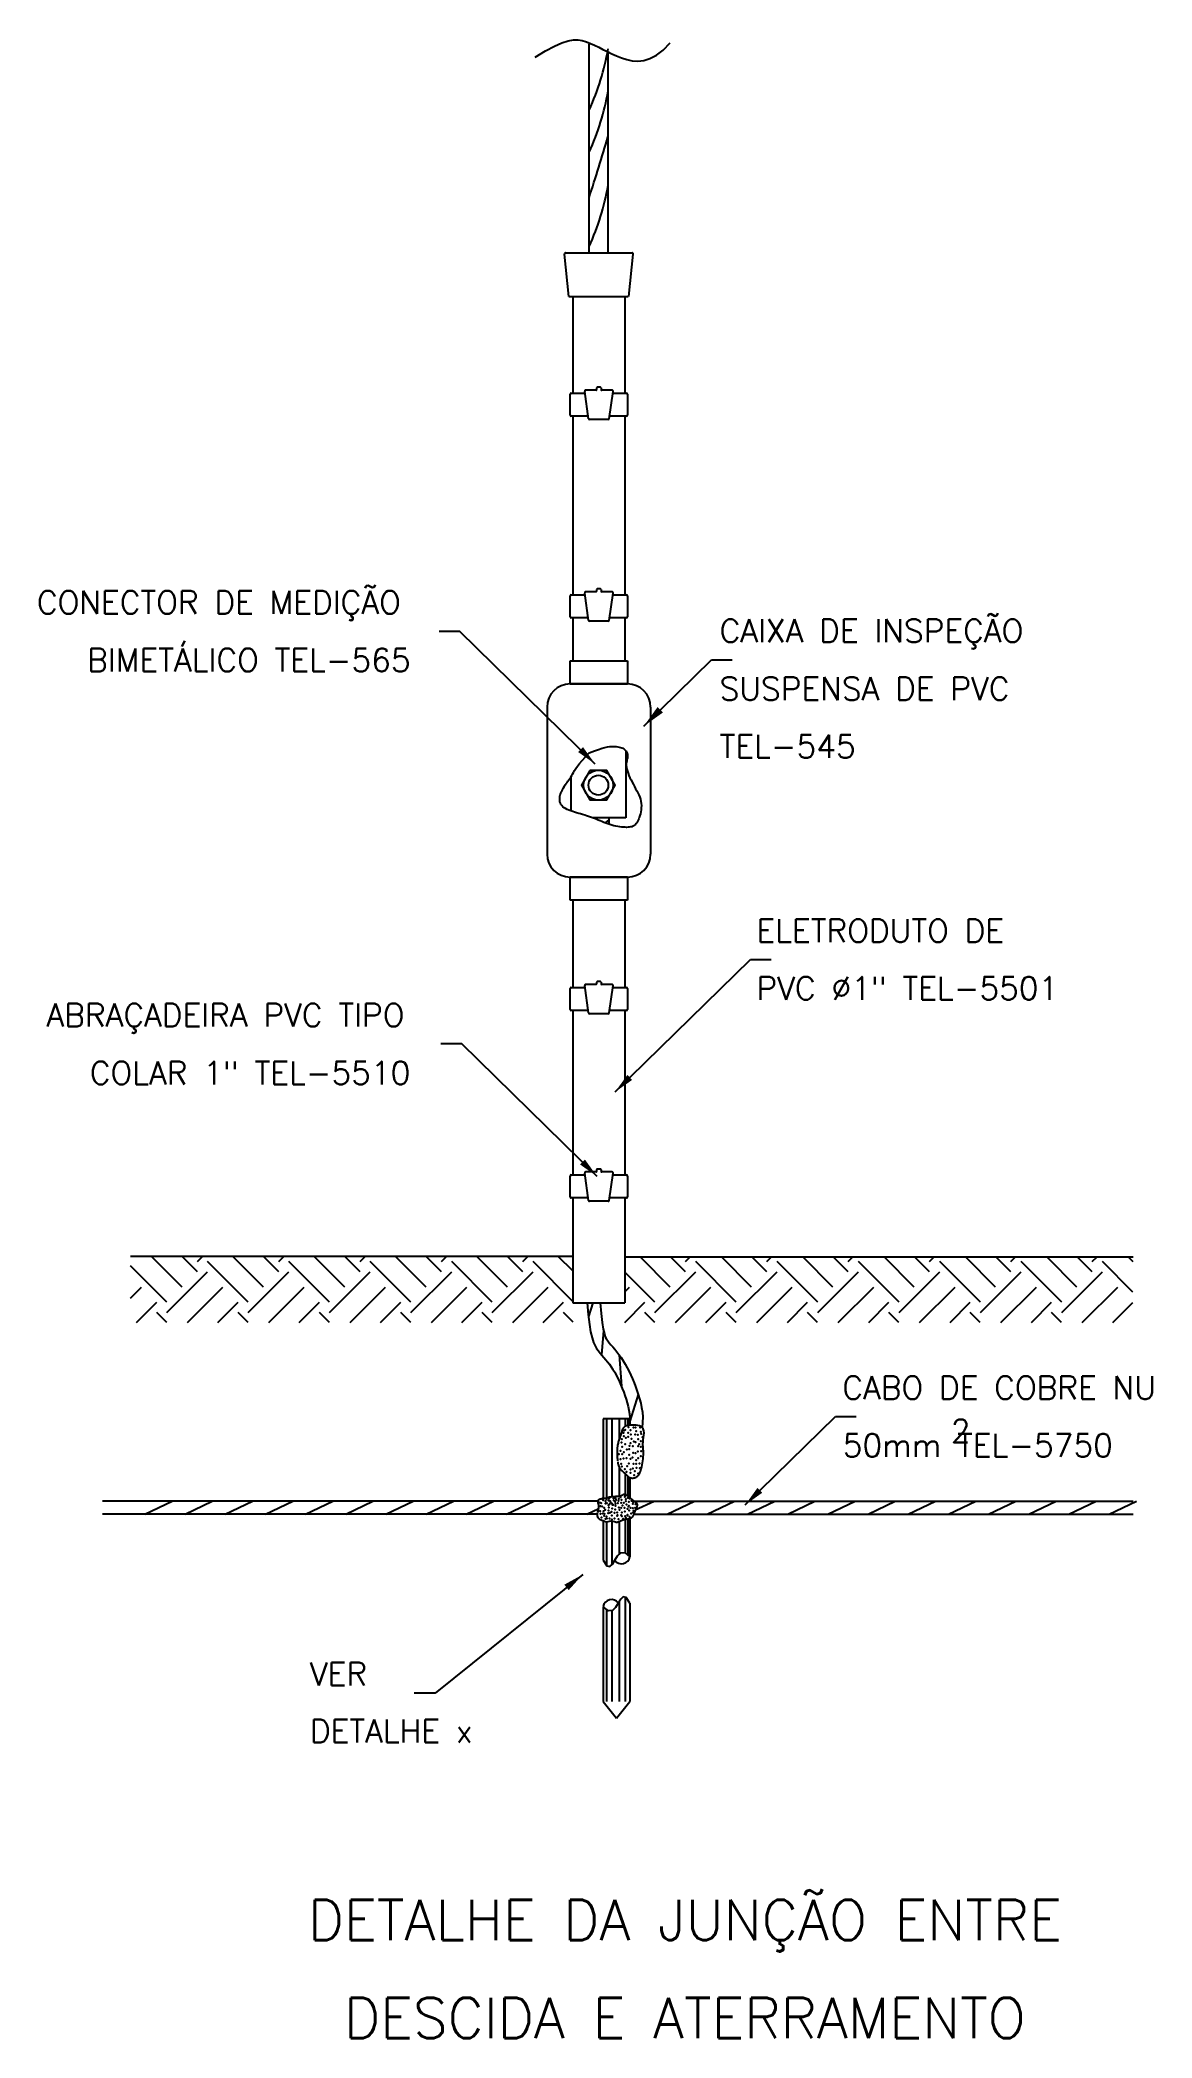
# Model space of a CAD drawing. Header units: millimetres. Extents: x -5130 to -5120.3, y -4735.6 to -4718.2.
import ezdxf
from ezdxf.enums import TextEntityAlignment as Align

# ---------------------------------------------------------------- set-up
doc = ezdxf.new("R2010")
doc.units = ezdxf.units.MM
doc.header["$LTSCALE"] = 10
doc.layers.add('Termotécnica', color=7, linetype='Continuous')
doc.styles.add('r140', font='romans.shx')
doc.styles.add('r80', font='romans.shx')

# ---------------------------------------------------------------- blocks, each defined once
blk = doc.blocks.new('*X1')
at = {"color": 0}
for p, q in [((118.88, 68.5), (116.19, 71.19)), ((120.21, 69.83), (118.85, 71.19)), ((120.21, 70.71), (120.69, 71.19)), ((125.95, 68.5), (123.26, 71.19)), ((127.28, 69.83), (125.92, 71.19)), ((127.28, 70.71), (127.76, 71.19)), ((133.02, 68.5), (130.34, 71.19)), ((134.35, 69.83), (132.99, 71.19)), ((134.35, 70.71), (134.83, 71.19)), ((140.1, 68.5), (137.41, 71.19)), ((141.42, 69.83), (140.06, 71.19)), ((141.42, 70.71), (141.9, 71.19)), ((147.17, 68.5), (144.48, 71.19)), ((148.49, 69.83), (147.13, 71.19)), ((148.49, 70.71), (148.97, 71.19)), ((152.86, 69.88), (151.55, 71.19)), ((117.56, 67.18), (114.39, 70.35)), ((117.56, 66.29), (121.09, 69.83)), ((124.63, 67.18), (121.09, 70.71)), ((124.63, 66.29), (128.16, 69.83)), ((131.7, 67.18), (128.16, 70.71)), ((131.7, 66.29), (135.23, 69.83)), ((138.77, 67.18), (135.23, 70.71)), ((138.77, 66.29), (142.31, 69.83)), ((145.84, 67.18), (142.31, 70.71)), ((145.84, 66.29), (149.38, 69.83)), ((152.86, 67.23), (149.38, 70.71)), ((159.98, 67.18), (157.36, 69.8)), ((161.31, 68.5), (158.68, 71.13)), ((159.98, 66.29), (163.52, 69.83)), ((162.63, 69.83), (161.34, 71.13)), ((162.63, 70.71), (163.05, 71.13)), ((167.05, 67.18), (163.52, 70.71)), ((168.38, 68.5), (165.75, 71.13)), ((167.05, 66.29), (170.59, 69.83)), ((169.71, 69.83), (168.41, 71.13)), ((169.71, 70.71), (170.12, 71.13)), ((174.13, 67.18), (170.59, 70.71)), ((175.45, 68.5), (172.83, 71.13)), ((174.13, 66.29), (177.66, 69.83)), ((176.78, 69.83), (175.48, 71.13)), ((176.78, 70.71), (177.19, 71.13)), ((181.2, 67.18), (177.66, 70.71)), ((182.52, 68.5), (179.9, 71.13)), ((181.2, 66.29), (184.73, 69.83)), ((183.85, 69.83), (182.55, 71.13)), ((183.85, 70.71), (184.26, 71.13)), ((188.27, 67.18), (184.73, 70.71)), ((189.59, 68.5), (186.97, 71.13)), ((188.27, 66.29), (191.8, 69.83)), ((190.92, 69.83), (189.62, 71.13)), ((190.92, 70.71), (191.33, 71.13)), ((195.34, 67.18), (191.8, 70.71)), ((196.66, 68.5), (194.04, 71.13)), ((195.34, 66.29), (198.87, 69.83)), ((197.99, 69.83), (196.69, 71.13)), ((197.99, 70.71), (198.41, 71.13)), ((201.52, 68.06), (198.87, 70.71)), ((201.54, 70.7), (201.11, 71.13)), ((114.39, 67.54), (115.35, 68.5)), ((119.34, 65.42), (122.42, 68.5)), ((126.41, 65.42), (129.49, 68.5)), ((133.48, 65.42), (136.56, 68.5)), ((140.55, 65.42), (143.63, 68.5)), ((147.62, 65.42), (150.7, 68.5)), ((157.36, 68.08), (157.77, 68.5)), ((161.76, 65.42), (164.84, 68.5)), ((168.83, 65.42), (171.92, 68.5)), ((175.9, 65.42), (178.99, 68.5)), ((182.98, 65.42), (186.06, 68.5)), ((190.05, 65.42), (193.13, 68.5)), ((197.12, 65.42), (200.2, 68.5)), ((114.92, 65.42), (116.67, 67.18)), ((117.54, 65.42), (116.67, 66.29)), ((121.99, 65.42), (123.74, 67.18)), ((124.62, 65.42), (123.74, 66.29)), ((129.06, 65.42), (130.81, 67.18)), ((131.69, 65.42), (130.81, 66.29)), ((136.13, 65.42), (137.89, 67.18)), ((138.76, 65.42), (137.89, 66.29)), ((143.2, 65.42), (144.96, 67.18)), ((145.83, 65.42), (144.96, 66.29)), ((150.27, 65.42), (152.03, 67.18)), ((152.86, 65.46), (152.03, 66.29)), ((157.36, 65.43), (159.1, 67.18)), ((159.97, 65.42), (159.1, 66.29)), ((164.41, 65.42), (166.17, 67.18)), ((167.04, 65.42), (166.17, 66.29)), ((171.49, 65.42), (173.24, 67.18)), ((174.11, 65.42), (173.24, 66.29)), ((178.56, 65.42), (180.31, 67.18)), ((181.18, 65.42), (180.31, 66.29)), ((185.63, 65.42), (187.38, 67.18)), ((188.26, 65.42), (187.38, 66.29)), ((192.7, 65.42), (194.45, 67.18)), ((195.33, 65.42), (194.45, 66.29)), ((199.77, 65.42), (201.52, 67.17))]:
    blk.add_line(p, q, dxfattribs=at)

msp = doc.modelspace()

# ---------------------------------------------------------------- linework, layer by layer
at = {"layer": 'Termotécnica', "color": 2}
for p, q in [((-5125.196, -4720.048), (-5125.196, -4718.235)), ((-5125.031, -4720.048), (-5125.031, -4718.302)), ((-5125.361, -4721.458), (-5125.361, -4721.276)), ((-5125.352, -4721.267), (-5125.232, -4721.267)), ((-5125.201, -4721.489), (-5125.234, -4721.252)), ((-5125.135, -4721.241), (-5125.225, -4721.241)), ((-5125.13, -4721.221), (-5125.13, -4721.236)), ((-5125.096, -4721.216), (-5125.125, -4721.216)), ((-5125.091, -4721.221), (-5125.091, -4721.236)), ((-5124.996, -4721.241), (-5125.086, -4721.241)), ((-5125.02, -4721.489), (-5124.987, -4721.252)), ((-5124.989, -4721.267), (-5124.87, -4721.267)), ((-5124.861, -4721.276), (-5124.861, -4721.458)), ((-5125.204, -4721.467), (-5125.352, -4721.467)), ((-5125.029, -4721.496), (-5125.192, -4721.496)), ((-5124.87, -4721.467), (-5125.017, -4721.467)), ((-5125.361, -4723.21), (-5125.361, -4723.028)), ((-5125.352, -4723.019), (-5125.232, -4723.019)), ((-5125.201, -4723.241), (-5125.234, -4723.004)), ((-5125.135, -4722.993), (-5125.225, -4722.993)), ((-5125.13, -4722.973), (-5125.13, -4722.988)), ((-5125.096, -4722.968), (-5125.125, -4722.968)), ((-5125.091, -4722.973), (-5125.091, -4722.988)), ((-5124.996, -4722.993), (-5125.086, -4722.993)), ((-5125.02, -4723.241), (-5124.987, -4723.004)), ((-5124.989, -4723.019), (-5124.87, -4723.019)), ((-5124.861, -4723.028), (-5124.861, -4723.21)), ((-5125.204, -4723.219), (-5125.352, -4723.219)), ((-5125.029, -4723.248), (-5125.192, -4723.248)), ((-5124.87, -4723.219), (-5125.017, -4723.219)), ((-5126.32, -4723.338), (-5126.5, -4723.338)), ((-5125.142, -4724.49), (-5126.32, -4723.338)), ((-5124.72, -4724.16), (-5124.131, -4723.584)), ((-5124.131, -4723.584), (-5123.951, -4723.584)), ((-5124.877, -4724.374), (-5124.877, -4724.956)), ((-5125.353, -4724.6), (-5125.353, -4724.898)), ((-5124.877, -4724.956), (-5125.167, -4724.956)), ((-5125.024, -4724.956), (-5125.024, -4725.013)), ((-5124.97, -4727.339), (-5123.793, -4726.187)), ((-5123.793, -4726.187), (-5123.613, -4726.187)), ((-5125.361, -4726.621), (-5125.361, -4726.439)), ((-5125.352, -4726.43), (-5125.232, -4726.43)), ((-5125.201, -4726.652), (-5125.234, -4726.415)), ((-5125.135, -4726.405), (-5125.225, -4726.405)), ((-5125.13, -4726.384), (-5125.13, -4726.4)), ((-5125.096, -4726.379), (-5125.125, -4726.379)), ((-5125.091, -4726.384), (-5125.091, -4726.4)), ((-5124.996, -4726.405), (-5125.086, -4726.405)), ((-5125.02, -4726.652), (-5124.987, -4726.415)), ((-5124.989, -4726.43), (-5124.87, -4726.43)), ((-5124.861, -4726.439), (-5124.861, -4726.621)), ((-5125.204, -4726.63), (-5125.352, -4726.63)), ((-5125.029, -4726.659), (-5125.192, -4726.659)), ((-5124.87, -4726.63), (-5125.017, -4726.63)), ((-5126.303, -4726.922), (-5126.483, -4726.922)), ((-5125.125, -4728.074), (-5126.303, -4726.922)), ((-5125.361, -4728.251), (-5125.361, -4728.069)), ((-5125.352, -4728.06), (-5125.232, -4728.06)), ((-5125.201, -4728.282), (-5125.234, -4728.045)), ((-5125.135, -4728.034), (-5125.225, -4728.034)), ((-5125.13, -4728.014), (-5125.13, -4728.029)), ((-5125.096, -4728.009), (-5125.125, -4728.009)), ((-5125.091, -4728.014), (-5125.091, -4728.029)), ((-5124.996, -4728.034), (-5125.086, -4728.034)), ((-5125.02, -4728.282), (-5124.987, -4728.045)), ((-5124.989, -4728.06), (-5124.87, -4728.06)), ((-5124.861, -4728.069), (-5124.861, -4728.251)), ((-5125.204, -4728.26), (-5125.352, -4728.26)), ((-5124.87, -4728.26), (-5125.017, -4728.26)), ((-5125.029, -4728.289), (-5125.192, -4728.289)), ((-5124.841, -4730.179), (-5125.073, -4730.179)), ((-5125.073, -4730.179), (-5125.073, -4730.87)), ((-5124.841, -4730.179), (-5124.841, -4730.235)), ((-5123.839, -4730.927), (-5123.055, -4730.16)), ((-5123.055, -4730.16), (-5122.875, -4730.16)), ((-5124.841, -4730.689), (-5124.841, -4730.863)), ((-5125.117, -4730.893), (-5129.424, -4730.893)), ((-5125.122, -4731.006), (-5129.424, -4731.006)), ((-5124.841, -4731.047), (-5124.841, -4731.377)), ((-5124.807, -4731.006), (-5120.467, -4731.006)), ((-5124.803, -4730.893), (-5120.467, -4730.893)), ((-5125.073, -4731.067), (-5125.073, -4731.407)), ((-5125.251, -4731.532), (-5126.535, -4732.564)), ((-5125.073, -4731.811), (-5125.073, -4732.634)), ((-5124.841, -4731.78), (-5124.841, -4732.634)), ((-5126.535, -4732.564), (-5126.715, -4732.564)), ((-5125.073, -4732.634), (-5124.957, -4732.779)), ((-5124.957, -4732.779), (-5124.841, -4732.634))]:
    msp.add_line(p, q, dxfattribs=at)
at = {"layer": 'Termotécnica', "color": 3}
for p, q in [((-5125.371, -4720.428), (-5125.409, -4720.058)), ((-5125.4, -4720.048), (-5125.167, -4720.048)), ((-5125.167, -4720.048), (-5124.821, -4720.048)), ((-5124.85, -4720.428), (-5124.812, -4720.058)), ((-5125.336, -4720.428), (-5125.336, -4721.267)), ((-5124.886, -4720.428), (-5124.886, -4721.267)), ((-5125.336, -4721.467), (-5125.336, -4723.019)), ((-5124.886, -4721.467), (-5124.886, -4723.019)), ((-5125.336, -4723.219), (-5125.336, -4723.594)), ((-5124.886, -4723.219), (-5124.886, -4723.594)), ((-5125.361, -4723.594), (-5124.861, -4723.594)), ((-5125.361, -4723.794), (-5125.361, -4723.594)), ((-5124.861, -4723.594), (-5124.861, -4723.794)), ((-5124.861, -4723.794), (-5125.361, -4723.794)), ((-5125.361, -4723.794), (-5124.861, -4723.794)), ((-5125.561, -4723.994), (-5125.561, -4725.272)), ((-5124.661, -4723.994), (-5124.661, -4725.272)), ((-5125.361, -4725.672), (-5125.361, -4725.472)), ((-5125.361, -4725.472), (-5124.861, -4725.472)), ((-5124.861, -4725.472), (-5125.361, -4725.472)), ((-5124.861, -4725.472), (-5124.861, -4725.672)), ((-5124.861, -4725.672), (-5125.361, -4725.672)), ((-5125.336, -4725.672), (-5125.336, -4726.43)), ((-5124.886, -4725.672), (-5124.886, -4726.43)), ((-5125.336, -4726.63), (-5125.336, -4728.06)), ((-5124.886, -4726.63), (-5124.886, -4728.06)), ((-5125.336, -4728.26), (-5125.336, -4729.172)), ((-5124.886, -4728.26), (-5124.886, -4729.172)), ((-5129.183, -4728.765), (-5125.336, -4728.765)), ((-5124.886, -4728.772), (-5120.467, -4728.772)), ((-5125.336, -4729.172), (-5124.886, -4729.172))]:
    msp.add_line(p, q, dxfattribs=at)
at = {"layer": 'Termotécnica', "color": 1}
for p, q in [((-5125.024, -4724.973), (-5125.056, -4725.001)), ((-5125.164, -4729.172), (-5125.201, -4729.291)), ((-5125.069, -4729.415), (-5125.088, -4729.621)), ((-5124.935, -4729.622), (-5124.915, -4729.895)), ((-5124.768, -4729.968), (-5124.841, -4730.2)), ((-5125.043, -4730.179), (-5125.043, -4730.864)), ((-5124.999, -4730.179), (-5124.999, -4730.855)), ((-5124.935, -4730.179), (-5124.935, -4730.36)), ((-5124.883, -4730.179), (-5124.883, -4730.244)), ((-5124.858, -4730.179), (-5124.858, -4730.237)), ((-5124.935, -4730.597), (-5124.935, -4730.852)), ((-5124.883, -4730.655), (-5124.883, -4730.834)), ((-5124.858, -4730.678), (-5124.858, -4730.848)), ((-5129.057, -4731.006), (-5128.82, -4730.893)), ((-5129.057, -4731.006), (-5128.82, -4730.893)), ((-5128.708, -4731.006), (-5128.471, -4730.893)), ((-5128.358, -4731.006), (-5128.121, -4730.893)), ((-5128.009, -4731.006), (-5127.772, -4730.893)), ((-5127.66, -4731.006), (-5127.423, -4730.893)), ((-5127.311, -4731.006), (-5127.074, -4730.893)), ((-5126.962, -4731.006), (-5126.725, -4730.893)), ((-5126.612, -4731.006), (-5126.375, -4730.893)), ((-5126.263, -4731.006), (-5126.026, -4730.893)), ((-5125.914, -4731.006), (-5125.677, -4730.893)), ((-5125.565, -4731.006), (-5125.328, -4730.893)), ((-5125.565, -4731.006), (-5125.328, -4730.893)), ((-5125.215, -4731.006), (-5125.112, -4730.957)), ((-5124.883, -4731.056), (-5124.883, -4731.343)), ((-5124.858, -4731.051), (-5124.858, -4731.363)), ((-5124.794, -4730.971), (-5124.629, -4730.893)), ((-5124.517, -4731.006), (-5124.28, -4730.893)), ((-5124.168, -4731.006), (-5123.931, -4730.893)), ((-5123.818, -4731.006), (-5123.581, -4730.893)), ((-5123.469, -4731.006), (-5123.232, -4730.893)), ((-5123.12, -4731.006), (-5122.883, -4730.893)), ((-5122.771, -4731.006), (-5122.534, -4730.893)), ((-5122.422, -4731.006), (-5122.185, -4730.893)), ((-5122.072, -4731.006), (-5121.835, -4730.893)), ((-5121.723, -4731.006), (-5121.486, -4730.893)), ((-5121.374, -4731.006), (-5121.137, -4730.893)), ((-5121.025, -4731.006), (-5120.788, -4730.893)), ((-5121.025, -4731.006), (-5120.788, -4730.893)), ((-5120.675, -4731.006), (-5120.438, -4730.893)), ((-5125.043, -4731.077), (-5125.043, -4731.453)), ((-5124.999, -4731.068), (-5124.999, -4731.447)), ((-5124.935, -4731.076), (-5124.935, -4731.356)), ((-5124.883, -4731.729), (-5124.883, -4732.634)), ((-5125.043, -4731.835), (-5125.043, -4732.634)), ((-5124.999, -4731.845), (-5124.999, -4732.634)), ((-5124.935, -4731.77), (-5124.935, -4732.634))]:
    msp.add_line(p, q, dxfattribs=at)
at = {"layer": 'Termotécnica', "color": 2}
for points in [[(-5125.664, -4718.347), (-5125.574, -4718.293), (-5125.497, -4718.252), (-5125.433, -4718.224), (-5125.378, -4718.207), (-5125.332, -4718.198), (-5125.291, -4718.198), (-5125.255, -4718.204), (-5125.219, -4718.214), (-5125.184, -4718.228), (-5125.149, -4718.243), (-5125.112, -4718.261), (-5125.075, -4718.28), (-5125.037, -4718.299), (-5124.997, -4718.318), (-5124.956, -4718.336), (-5124.913, -4718.353), (-5124.868, -4718.368), (-5124.821, -4718.378), (-5124.772, -4718.382), (-5124.721, -4718.376), (-5124.667, -4718.36), (-5124.611, -4718.331), (-5124.553, -4718.286), (-5124.492, -4718.223)], [(-5125.212, -4729.172), (-5125.204, -4729.273), (-5125.193, -4729.358), (-5125.182, -4729.424), (-5125.17, -4729.475), (-5125.157, -4729.515), (-5125.144, -4729.545), (-5125.13, -4729.568), (-5125.115, -4729.588), (-5125.099, -4729.608), (-5125.084, -4729.627), (-5125.068, -4729.645), (-5125.051, -4729.665), (-5125.035, -4729.684), (-5125.019, -4729.705), (-5125.003, -4729.727), (-5124.988, -4729.75), (-5124.973, -4729.774), (-5124.959, -4729.8), (-5124.945, -4729.827), (-5124.932, -4729.856), (-5124.919, -4729.885), (-5124.907, -4729.915), (-5124.895, -4729.946), (-5124.884, -4729.977), (-5124.874, -4730.008), (-5124.864, -4730.04), (-5124.856, -4730.072), (-5124.849, -4730.103), (-5124.844, -4730.135), (-5124.841, -4730.166), (-5124.841, -4730.179)], [(-5125.1, -4729.172), (-5125.092, -4729.263), (-5125.082, -4729.342), (-5125.072, -4729.4), (-5125.063, -4729.44), (-5125.055, -4729.466), (-5125.048, -4729.48), (-5125.042, -4729.49), (-5125.033, -4729.502), (-5125.021, -4729.518), (-5125.006, -4729.535), (-5124.99, -4729.554), (-5124.973, -4729.574), (-5124.955, -4729.596), (-5124.937, -4729.62), (-5124.918, -4729.646), (-5124.899, -4729.674), (-5124.881, -4729.704), (-5124.864, -4729.735), (-5124.847, -4729.767), (-5124.832, -4729.8), (-5124.818, -4729.832), (-5124.805, -4729.866), (-5124.792, -4729.899), (-5124.78, -4729.933), (-5124.768, -4729.968), (-5124.757, -4730.004), (-5124.747, -4730.042), (-5124.739, -4730.081), (-5124.732, -4730.122), (-5124.729, -4730.165)], [(-5124.729, -4730.165), (-5124.735, -4730.253)], [(-5124.787, -4730.234), (-5124.804, -4730.234), (-5124.82, -4730.234), (-5124.834, -4730.234), (-5124.847, -4730.235), (-5124.858, -4730.237), (-5124.869, -4730.239), (-5124.878, -4730.242), (-5124.885, -4730.246), (-5124.892, -4730.25), (-5124.897, -4730.256), (-5124.901, -4730.263), (-5124.905, -4730.27), (-5124.908, -4730.278), (-5124.91, -4730.285), (-5124.912, -4730.293), (-5124.915, -4730.301), (-5124.917, -4730.308), (-5124.919, -4730.316), (-5124.922, -4730.323), (-5124.924, -4730.329), (-5124.927, -4730.336), (-5124.929, -4730.343), (-5124.932, -4730.35), (-5124.934, -4730.357), (-5124.937, -4730.364), (-5124.939, -4730.372), (-5124.942, -4730.38), (-5124.944, -4730.389), (-5124.946, -4730.398), (-5124.948, -4730.408), (-5124.95, -4730.419), (-5124.951, -4730.431), (-5124.952, -4730.444), (-5124.953, -4730.458), (-5124.953, -4730.472), (-5124.953, -4730.487), (-5124.952, -4730.502), (-5124.951, -4730.516), (-5124.95, -4730.53), (-5124.949, -4730.543)], [(-5124.947, -4730.554), (-5124.946, -4730.565), (-5124.943, -4730.575), (-5124.941, -4730.584), (-5124.938, -4730.592), (-5124.934, -4730.599), (-5124.931, -4730.606), (-5124.926, -4730.612), (-5124.922, -4730.618), (-5124.917, -4730.624), (-5124.911, -4730.629), (-5124.906, -4730.634), (-5124.9, -4730.639), (-5124.894, -4730.644), (-5124.888, -4730.649), (-5124.883, -4730.655), (-5124.877, -4730.66), (-5124.871, -4730.666), (-5124.866, -4730.671), (-5124.86, -4730.676), (-5124.855, -4730.681), (-5124.849, -4730.685), (-5124.842, -4730.689), (-5124.836, -4730.692), (-5124.829, -4730.693), (-5124.822, -4730.694), (-5124.815, -4730.694), (-5124.808, -4730.693), (-5124.8, -4730.691), (-5124.793, -4730.688), (-5124.786, -4730.685), (-5124.78, -4730.681), (-5124.774, -4730.676), (-5124.768, -4730.67), (-5124.763, -4730.664), (-5124.758, -4730.656), (-5124.754, -4730.647), (-5124.749, -4730.637), (-5124.745, -4730.625), (-5124.742, -4730.612), (-5124.738, -4730.597), (-5124.735, -4730.58), (-5124.732, -4730.562), (-5124.729, -4730.544), (-5124.727, -4730.526), (-5124.725, -4730.508), (-5124.724, -4730.491), (-5124.724, -4730.474), (-5124.724, -4730.46), (-5124.725, -4730.446), (-5124.726, -4730.433), (-5124.727, -4730.42), (-5124.728, -4730.407), (-5124.728, -4730.393), (-5124.727, -4730.378), (-5124.725, -4730.361), (-5124.722, -4730.342), (-5124.719, -4730.322), (-5124.717, -4730.302), (-5124.719, -4730.283), (-5124.725, -4730.265), (-5124.738, -4730.251), (-5124.758, -4730.24), (-5124.787, -4730.234)], [(-5125.047, -4731.078), (-5125.061, -4731.072), (-5125.073, -4731.066), (-5125.085, -4731.061), (-5125.095, -4731.056), (-5125.104, -4731.05), (-5125.111, -4731.044), (-5125.117, -4731.038), (-5125.121, -4731.03), (-5125.122, -4731.021), (-5125.123, -4731.011), (-5125.122, -4731.001), (-5125.12, -4730.991), (-5125.117, -4730.98), (-5125.115, -4730.97), (-5125.113, -4730.96), (-5125.111, -4730.951), (-5125.11, -4730.943), (-5125.11, -4730.937), (-5125.111, -4730.931), (-5125.112, -4730.926), (-5125.113, -4730.921), (-5125.115, -4730.917), (-5125.116, -4730.913), (-5125.117, -4730.909), (-5125.118, -4730.905), (-5125.118, -4730.9), (-5125.118, -4730.896), (-5125.117, -4730.892), (-5125.115, -4730.888), (-5125.114, -4730.884), (-5125.111, -4730.881), (-5125.108, -4730.878), (-5125.105, -4730.876), (-5125.101, -4730.875), (-5125.096, -4730.873), (-5125.091, -4730.873), (-5125.085, -4730.872), (-5125.078, -4730.871), (-5125.071, -4730.87), (-5125.063, -4730.869), (-5125.055, -4730.867), (-5125.046, -4730.865), (-5125.037, -4730.863), (-5125.027, -4730.861), (-5125.017, -4730.858), (-5125.007, -4730.856), (-5124.998, -4730.855), (-5124.988, -4730.854), (-5124.979, -4730.853), (-5124.971, -4730.853), (-5124.962, -4730.852), (-5124.955, -4730.852), (-5124.947, -4730.852), (-5124.94, -4730.852), (-5124.934, -4730.852), (-5124.928, -4730.851), (-5124.923, -4730.849), (-5124.918, -4730.847), (-5124.914, -4730.844), (-5124.91, -4730.842), (-5124.906, -4730.839), (-5124.902, -4730.837), (-5124.898, -4730.835), (-5124.894, -4730.834), (-5124.89, -4730.833), (-5124.886, -4730.833), (-5124.882, -4730.834), (-5124.878, -4730.835), (-5124.874, -4730.837), (-5124.871, -4730.839), (-5124.867, -4730.841), (-5124.863, -4730.844), (-5124.859, -4730.847), (-5124.856, -4730.849), (-5124.852, -4730.853), (-5124.849, -4730.856), (-5124.846, -4730.859), (-5124.842, -4730.862), (-5124.839, -4730.865), (-5124.836, -4730.868), (-5124.832, -4730.871), (-5124.829, -4730.874), (-5124.825, -4730.877), (-5124.822, -4730.879), (-5124.818, -4730.882), (-5124.814, -4730.885), (-5124.81, -4730.888), (-5124.806, -4730.891), (-5124.802, -4730.894), (-5124.798, -4730.897), (-5124.794, -4730.901), (-5124.79, -4730.904), (-5124.786, -4730.908), (-5124.783, -4730.913), (-5124.781, -4730.917), (-5124.779, -4730.922), (-5124.779, -4730.927), (-5124.779, -4730.932), (-5124.78, -4730.937), (-5124.782, -4730.943), (-5124.784, -4730.948), (-5124.786, -4730.954), (-5124.788, -4730.959), (-5124.791, -4730.965), (-5124.793, -4730.97), (-5124.795, -4730.975), (-5124.797, -4730.98), (-5124.799, -4730.986), (-5124.801, -4730.991), (-5124.803, -4730.996), (-5124.805, -4731.001), (-5124.807, -4731.006), (-5124.809, -4731.012), (-5124.811, -4731.017), (-5124.814, -4731.022), (-5124.817, -4731.027), (-5124.821, -4731.032), (-5124.825, -4731.037), (-5124.83, -4731.041), (-5124.837, -4731.044), (-5124.845, -4731.047), (-5124.853, -4731.05), (-5124.862, -4731.052), (-5124.872, -4731.054), (-5124.881, -4731.055), (-5124.891, -4731.057), (-5124.9, -4731.059), (-5124.908, -4731.062), (-5124.915, -4731.065), (-5124.922, -4731.068), (-5124.928, -4731.071), (-5124.934, -4731.074), (-5124.939, -4731.077), (-5124.945, -4731.078), (-5124.952, -4731.079), (-5124.959, -4731.079), (-5124.967, -4731.077), (-5124.976, -4731.075), (-5124.986, -4731.072), (-5124.996, -4731.07), (-5125.008, -4731.069), (-5125.02, -4731.07), (-5125.033, -4731.073), (-5125.047, -4731.078)], [(-5125.073, -4731.407), (-5125.041, -4731.455), (-5125.015, -4731.462), (-5124.993, -4731.442), (-5124.972, -4731.406), (-5124.949, -4731.368), (-5124.921, -4731.342), (-5124.886, -4731.341), (-5124.841, -4731.377)], [(-5124.841, -4731.78), (-5124.873, -4731.732), (-5124.899, -4731.725), (-5124.921, -4731.746), (-5124.942, -4731.781), (-5124.965, -4731.819), (-5124.993, -4731.845), (-5125.028, -4731.847), (-5125.073, -4731.811)]]:
    msp.add_lwpolyline(points, dxfattribs=at)
at = {"layer": 'Termotécnica', "color": 3}
msp.add_lwpolyline([(-5125.371, -4720.428), (-5124.856, -4720.428)], dxfattribs=at)
msp.add_lwpolyline([(-5125.371, -4720.428), (-5124.856, -4720.428)], dxfattribs=at)
at = {"layer": 'Termotécnica', "color": 1}
msp.add_lwpolyline([(-5125.194, -4724.393), (-5125.15, -4724.375), (-5125.114, -4724.362), (-5125.083, -4724.352), (-5125.058, -4724.345), (-5125.037, -4724.34), (-5125.018, -4724.338), (-5125.002, -4724.337), (-5124.988, -4724.337), (-5124.974, -4724.337), (-5124.96, -4724.338), (-5124.947, -4724.34), (-5124.935, -4724.342), (-5124.923, -4724.345), (-5124.912, -4724.348), (-5124.902, -4724.353), (-5124.894, -4724.358), (-5124.886, -4724.365), (-5124.879, -4724.372), (-5124.873, -4724.379), (-5124.869, -4724.388), (-5124.865, -4724.397), (-5124.863, -4724.406), (-5124.862, -4724.415), (-5124.862, -4724.425), (-5124.863, -4724.435), (-5124.865, -4724.445), (-5124.867, -4724.455), (-5124.869, -4724.465), (-5124.871, -4724.477), (-5124.872, -4724.489), (-5124.872, -4724.503), (-5124.871, -4724.517), (-5124.868, -4724.534), (-5124.863, -4724.551), (-5124.857, -4724.569), (-5124.849, -4724.588), (-5124.841, -4724.608), (-5124.831, -4724.627), (-5124.822, -4724.647), (-5124.811, -4724.667), (-5124.801, -4724.686), (-5124.791, -4724.704), (-5124.781, -4724.722), (-5124.771, -4724.74), (-5124.763, -4724.758), (-5124.755, -4724.776), (-5124.749, -4724.795), (-5124.745, -4724.813), (-5124.742, -4724.831), (-5124.741, -4724.85), (-5124.742, -4724.869), (-5124.743, -4724.887), (-5124.746, -4724.905), (-5124.75, -4724.922), (-5124.754, -4724.938), (-5124.759, -4724.953), (-5124.764, -4724.966), (-5124.769, -4724.978), (-5124.774, -4724.989), (-5124.78, -4724.999), (-5124.786, -4725.007), (-5124.793, -4725.014), (-5124.8, -4725.021), (-5124.808, -4725.026), (-5124.816, -4725.03), (-5124.825, -4725.034), (-5124.835, -4725.036), (-5124.846, -4725.038), (-5124.857, -4725.039), (-5124.87, -4725.04), (-5124.883, -4725.039), (-5124.897, -4725.038), (-5124.912, -4725.037), (-5124.928, -4725.035), (-5124.945, -4725.032), (-5124.962, -4725.029), (-5124.98, -4725.025), (-5124.997, -4725.02), (-5125.015, -4725.015), (-5125.033, -4725.01), (-5125.05, -4725.004), (-5125.067, -4724.997), (-5125.084, -4724.99), (-5125.1, -4724.983), (-5125.117, -4724.976), (-5125.134, -4724.969), (-5125.15, -4724.962), (-5125.167, -4724.956), (-5125.184, -4724.95), (-5125.2, -4724.944), (-5125.217, -4724.939), (-5125.234, -4724.933), (-5125.252, -4724.928), (-5125.269, -4724.923), (-5125.286, -4724.918), (-5125.304, -4724.913), (-5125.321, -4724.908), (-5125.338, -4724.903), (-5125.355, -4724.897), (-5125.371, -4724.891), (-5125.387, -4724.885), (-5125.4, -4724.877), (-5125.413, -4724.869), (-5125.424, -4724.861), (-5125.433, -4724.851), (-5125.44, -4724.841), (-5125.445, -4724.83), (-5125.449, -4724.818), (-5125.451, -4724.806), (-5125.451, -4724.794), (-5125.451, -4724.782), (-5125.449, -4724.769), (-5125.446, -4724.756), (-5125.442, -4724.744), (-5125.437, -4724.731), (-5125.431, -4724.719), (-5125.424, -4724.707), (-5125.418, -4724.695), (-5125.41, -4724.683), (-5125.403, -4724.671), (-5125.395, -4724.66), (-5125.387, -4724.649), (-5125.38, -4724.638), (-5125.372, -4724.627), (-5125.364, -4724.615), (-5125.355, -4724.603), (-5125.347, -4724.59), (-5125.339, -4724.577), (-5125.331, -4724.563), (-5125.321, -4724.547), (-5125.31, -4724.529), (-5125.296, -4724.509), (-5125.278, -4724.486), (-5125.256, -4724.459), (-5125.228, -4724.428), (-5125.194, -4724.393)], dxfattribs=at)
at = {"layer": 'Termotécnica', "color": 3}
msp.add_lwpolyline([(-5125.189, -4724.546), (-5125.262, -4724.673), (-5125.188, -4724.8), (-5125.042, -4724.8), (-5124.968, -4724.673), (-5125.042, -4724.546)], close=True, dxfattribs=at)
for radius in [0.129, 0.086]:
    msp.add_circle((-5125.115, -4724.673), radius, dxfattribs=at)
at = {"layer": 'Termotécnica', "color": 1}
for centre, radius, start, end in [((-5127.164, -4717.906), 2.165, 335.4116, 350.1852), ((-5127.164, -4718.272), 2.165, 335.4116, 350.1852), ((-5140.481, -4714.546), 16.089, 341.8072, 343.7896), ((-5127.164, -4719.091), 2.165, 335.4116, 350.1852)]:
    msp.add_arc(centre, radius, start, end, dxfattribs=at)
at = {"layer": 'Termotécnica', "color": 3}
for centre, radius, start, end in [((-5125.4, -4720.057), 0.009, 90, 185.9315), ((-5124.821, -4720.057), 0.009, 354.0685, 90), ((-5125.361, -4723.994), 0.2, 90, 180), ((-5124.861, -4723.994), 0.2, 0, 90), ((-5125.361, -4725.272), 0.2, 180, 270), ((-5124.861, -4725.272), 0.2, 270, 0)]:
    msp.add_arc(centre, radius, start, end, dxfattribs=at)
at = {"layer": 'Termotécnica', "color": 2}
for centre, radius, start, end in [((-5125.352, -4721.276), 0.009, 90, 180), ((-5125.225, -4721.25), 0.009, 90, 187.8527), ((-5125.135, -4721.236), 0.005, 270, 0), ((-5125.125, -4721.221), 0.005, 90, 180), ((-5125.096, -4721.221), 0.005, 0, 90), ((-5125.086, -4721.236), 0.005, 180, 270), ((-5124.996, -4721.25), 0.009, 352.1473, 90), ((-5124.87, -4721.276), 0.009, 0, 90), ((-5125.352, -4721.458), 0.009, 180, 270), ((-5125.192, -4721.487), 0.009, 187.8527, 270), ((-5125.029, -4721.487), 0.009, 270, 352.1473), ((-5124.87, -4721.458), 0.009, 270, 0), ((-5125.352, -4723.028), 0.009, 90, 180), ((-5125.225, -4723.002), 0.009, 90, 187.8527), ((-5125.135, -4722.988), 0.005, 270, 0), ((-5125.125, -4722.973), 0.005, 90, 180), ((-5125.096, -4722.973), 0.005, 0, 90), ((-5125.086, -4722.988), 0.005, 180, 270), ((-5124.996, -4723.002), 0.009, 352.1473, 90), ((-5124.87, -4723.028), 0.009, 0, 90), ((-5125.352, -4723.21), 0.009, 180, 270), ((-5125.192, -4723.239), 0.009, 187.8527, 270), ((-5125.029, -4723.239), 0.009, 270, 352.1473), ((-5124.87, -4723.21), 0.009, 270, 0), ((-5125.352, -4726.439), 0.009, 90, 180), ((-5125.225, -4726.414), 0.009, 90, 187.8527), ((-5125.135, -4726.4), 0.005, 270, 0), ((-5125.125, -4726.384), 0.005, 90, 180), ((-5125.096, -4726.384), 0.005, 0, 90), ((-5125.086, -4726.4), 0.005, 180, 270), ((-5124.996, -4726.414), 0.009, 352.1473, 90), ((-5124.87, -4726.439), 0.009, 0, 90), ((-5125.352, -4726.621), 0.009, 180, 270), ((-5125.192, -4726.65), 0.009, 187.8527, 270), ((-5125.029, -4726.65), 0.009, 270, 352.1473), ((-5124.87, -4726.621), 0.009, 270, 0), ((-5125.352, -4728.069), 0.009, 90, 180), ((-5125.225, -4728.043), 0.009, 90, 187.8527), ((-5125.135, -4728.029), 0.005, 270, 0), ((-5125.125, -4728.014), 0.005, 90, 180), ((-5125.096, -4728.014), 0.005, 0, 90), ((-5125.086, -4728.029), 0.005, 180, 270), ((-5124.996, -4728.043), 0.009, 352.1473, 90), ((-5124.87, -4728.069), 0.009, 0, 90), ((-5125.352, -4728.251), 0.009, 180, 270), ((-5125.192, -4728.28), 0.009, 187.8527, 270), ((-5125.029, -4728.28), 0.009, 270, 352.1473), ((-5124.87, -4728.251), 0.009, 270, 0), ((-5124.914, -4731.363), 0.0745, 217.379, 349.4448), ((-5125, -4731.824), 0.0745, 37.379, 169.4448)]:
    msp.add_arc(centre, radius, start, end, dxfattribs=at)
at = {"layer": 'Termotécnica', "color": 1}
for p in [(-5124.911, -4730.355), (-5124.896, -4730.301), (-5124.893, -4730.33), (-5124.891, -4730.281), (-5124.881, -4730.274), (-5124.876, -4730.345), (-5124.857, -4730.301), (-5124.857, -4730.335), (-5124.852, -4730.251), (-5124.837, -4730.278), (-5124.834, -4730.315), (-5124.827, -4730.352), (-5124.81, -4730.254), (-5124.795, -4730.315), (-5124.792, -4730.254), (-5124.785, -4730.286), (-5124.773, -4730.318), (-5124.77, -4730.355), (-5124.751, -4730.254), (-5124.746, -4730.291), (-5124.743, -4730.31), (-5124.731, -4730.338), (-5124.938, -4730.485), (-5124.923, -4730.456), (-5124.923, -4730.53), (-5124.913, -4730.384), (-5124.908, -4730.421), (-5124.908, -4730.485), (-5124.896, -4730.525), (-5124.893, -4730.468), (-5124.881, -4730.399), (-5124.871, -4730.52), (-5124.869, -4730.446), (-5124.847, -4730.443), (-5124.847, -4730.493), (-5124.844, -4730.414), (-5124.837, -4730.389), (-5124.837, -4730.527), (-5124.817, -4730.515), (-5124.815, -4730.416), (-5124.812, -4730.475), (-5124.807, -4730.375), (-5124.792, -4730.382), (-5124.792, -4730.478), (-5124.785, -4730.537), (-5124.773, -4730.463), (-5124.768, -4730.416), (-5124.768, -4730.52), (-5124.76, -4730.399), (-5124.746, -4730.372), (-5124.746, -4730.421), (-5124.746, -4730.503), (-5124.743, -4730.461), (-5124.916, -4730.569), (-5124.911, -4730.594), (-5124.884, -4730.616), (-5124.871, -4730.64), (-5124.864, -4730.591), (-5124.849, -4730.567), (-5124.837, -4730.618), (-5124.837, -4730.648), (-5124.815, -4730.611), (-5124.81, -4730.571), (-5124.805, -4730.667), (-5124.797, -4730.635), (-5124.785, -4730.571), (-5124.783, -4730.606), (-5124.768, -4730.655), (-5124.758, -4730.567), (-5124.756, -4730.608), (-5125.075, -4730.867), (-5125.072, -4730.885), (-5125.043, -4730.876), (-5125.027, -4730.889), (-5125.02, -4730.87), (-5124.983, -4730.872), (-5124.981, -4730.888), (-5124.967, -4730.868), (-5124.959, -4730.883), (-5124.936, -4730.873), (-5124.923, -4730.861), (-5124.915, -4730.883), (-5124.884, -4730.858), (-5124.883, -4730.849), (-5124.875, -4730.878), (-5124.859, -4730.864), (-5124.846, -4730.858), (-5124.844, -4730.871), (-5125.102, -4730.907), (-5125.1, -4730.981), (-5125.096, -4730.937), (-5125.095, -4731.004), (-5125.09, -4730.913), (-5125.087, -4731.035), (-5125.081, -4730.941), (-5125.076, -4731.001), (-5125.069, -4730.98), (-5125.065, -4731.021), (-5125.064, -4730.951), (-5125.062, -4731.004), (-5125.055, -4730.97), (-5125.054, -4731.048), (-5125.053, -4730.916), (-5125.052, -4730.895), (-5125.043, -4731.028), (-5125.041, -4730.913), (-5125.041, -4731.044), (-5125.029, -4730.998), (-5125.027, -4730.93), (-5125.027, -4730.976), (-5125.025, -4730.949), (-5125.018, -4730.92), (-5125.018, -4731.046), (-5125.015, -4730.997), (-5125.013, -4730.895), (-5125.009, -4730.902), (-5125, -4730.986), (-5124.999, -4730.916), (-5124.999, -4731.019), (-5124.997, -4731.054), (-5124.994, -4730.958), (-5124.992, -4730.927), (-5124.987, -4730.927), (-5124.976, -4731.046), (-5124.974, -4730.997), (-5124.969, -4730.899), (-5124.969, -4730.967), (-5124.967, -4730.918), (-5124.967, -4730.935), (-5124.953, -4731.023), (-5124.952, -4730.993), (-5124.95, -4731.016), (-5124.946, -4730.911), (-5124.939, -4730.892), (-5124.939, -4731.051), (-5124.936, -4730.949), (-5124.931, -4730.97), (-5124.918, -4730.908), (-5124.918, -4730.951), (-5124.917, -4731.016), (-5124.91, -4730.993), (-5124.91, -4730.993), (-5124.91, -4731.026), (-5124.906, -4730.932), (-5124.899, -4731.048), (-5124.894, -4730.908), (-5124.889, -4730.953), (-5124.885, -4730.983), (-5124.882, -4731.026), (-5124.877, -4731.038), (-5124.875, -4730.895), (-5124.87, -4730.923), (-5124.863, -4731.018), (-5124.861, -4730.962), (-5124.861, -4731.012), (-5124.854, -4730.941), (-5124.85, -4730.899), (-5124.85, -4730.935), (-5124.847, -4730.974), (-5124.844, -4731.031), (-5124.836, -4730.953), (-5124.831, -4731.002), (-5124.828, -4730.891), (-5124.815, -4730.918), (-5124.814, -4730.956), (-5124.813, -4730.904), (-5124.812, -4730.993), (-5124.811, -4730.979), (-5124.794, -4730.953), (-5124.791, -4730.921)]:
    msp.add_point(p, dxfattribs=at)
at = {"layer": 'Termotécnica', "color": 2}
for points in [[(-5124.601, -4723.995), (-5124.554, -4724.042), (-5124.72, -4724.16)], [(-5125.249, -4724.342), (-5125.291, -4724.385), (-5125.142, -4724.49)], [(-5124.863, -4727.191), (-5124.821, -4727.234), (-5124.97, -4727.339)], [(-5125.232, -4727.926), (-5125.274, -4727.969), (-5125.125, -4728.074)], [(-5123.732, -4730.779), (-5123.69, -4730.821), (-5123.839, -4730.927)], [(-5125.411, -4731.62), (-5125.373, -4731.667), (-5125.251, -4731.532)]]:
    msp.add_solid(points, dxfattribs=at)

# ---------------------------------------------------------------- block references
at = {"layer": 'Termotécnica', "color": 1, "xscale": 0.1, "yscale": 0.1, "zscale": 0.1}
msp.add_blockref('*X1', (-5140.621, -4735.884), dxfattribs=at)

# ---------------------------------------------------------------- texts
at = {"layer": 'Termotécnica', "color": 2, "style": 'r80'}
for s, p in [('CONECTOR DE MEDIÇÃO', (-5129.995, -4723.185)), ('CAIXA DE INSPEÇÃO', (-5124.061, -4723.432)), ('BIMETÁLICO TEL-565', (-5129.558, -4723.686)), ('SUSPENSA DE PVC ', (-5124.061, -4723.935)), ('TEL-545', (-5124.061, -4724.435)), ('ELETRODUTO DE', (-5123.74, -4726.038)), ('PVC %%C1" TEL-5501', (-5123.74, -4726.537)), ('ABRAÇADEIRA PVC TIPO', (-5129.912, -4726.771)), ('COLAR 1" TEL-5510', (-5129.535, -4727.273)), ('CABO DE COBRE NU ', (-5122.994, -4730.008)), ('2', (-5122.051, -4730.384)), ('50mm TEL-5750', (-5122.991, -4730.509)), ('VER ', (-5127.622, -4732.495)), ('DETALHE x', (-5127.622, -4732.991))]:
    msp.add_text(s, height=0.2, dxfattribs=at).set_placement(p)
at = {"layer": 'Termotécnica', "color": 5, "style": 'r140'}
for s, p in [('DETALHE DA JUNÇÃO ENTRE', (-5124.363, -4734.813)), ('DESCIDA E ATERRAMENTO', (-5124.363, -4735.664))]:
    msp.add_text(s, height=0.35, dxfattribs=at).set_placement(p, align=Align.BOTTOM_CENTER)

doc.saveas('drawing.dxf')
